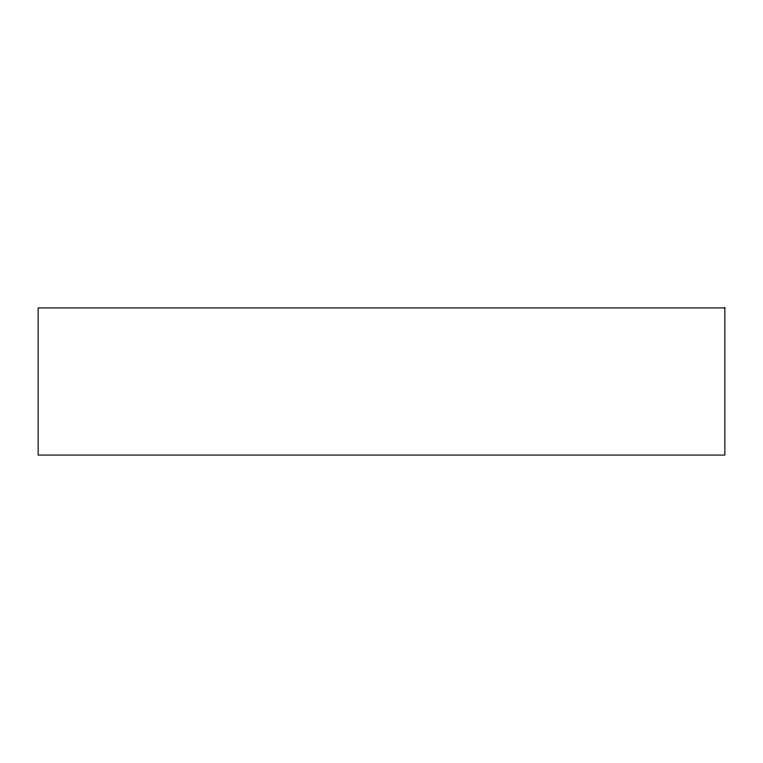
<?xml version="1.0" encoding="UTF-8"?>
<svg xmlns="http://www.w3.org/2000/svg" width="763" height="763" viewBox="0 0 763 763"><rect width="100%" height="100%" fill="white"/><g stroke="black" fill="none" stroke-linecap="round" stroke-linejoin="round"><path stroke-width="1.14" d="M724.85 307.928L38.15 307.928L38.15 455.072L724.85 455.072L724.85 307.928"/></g></svg>
